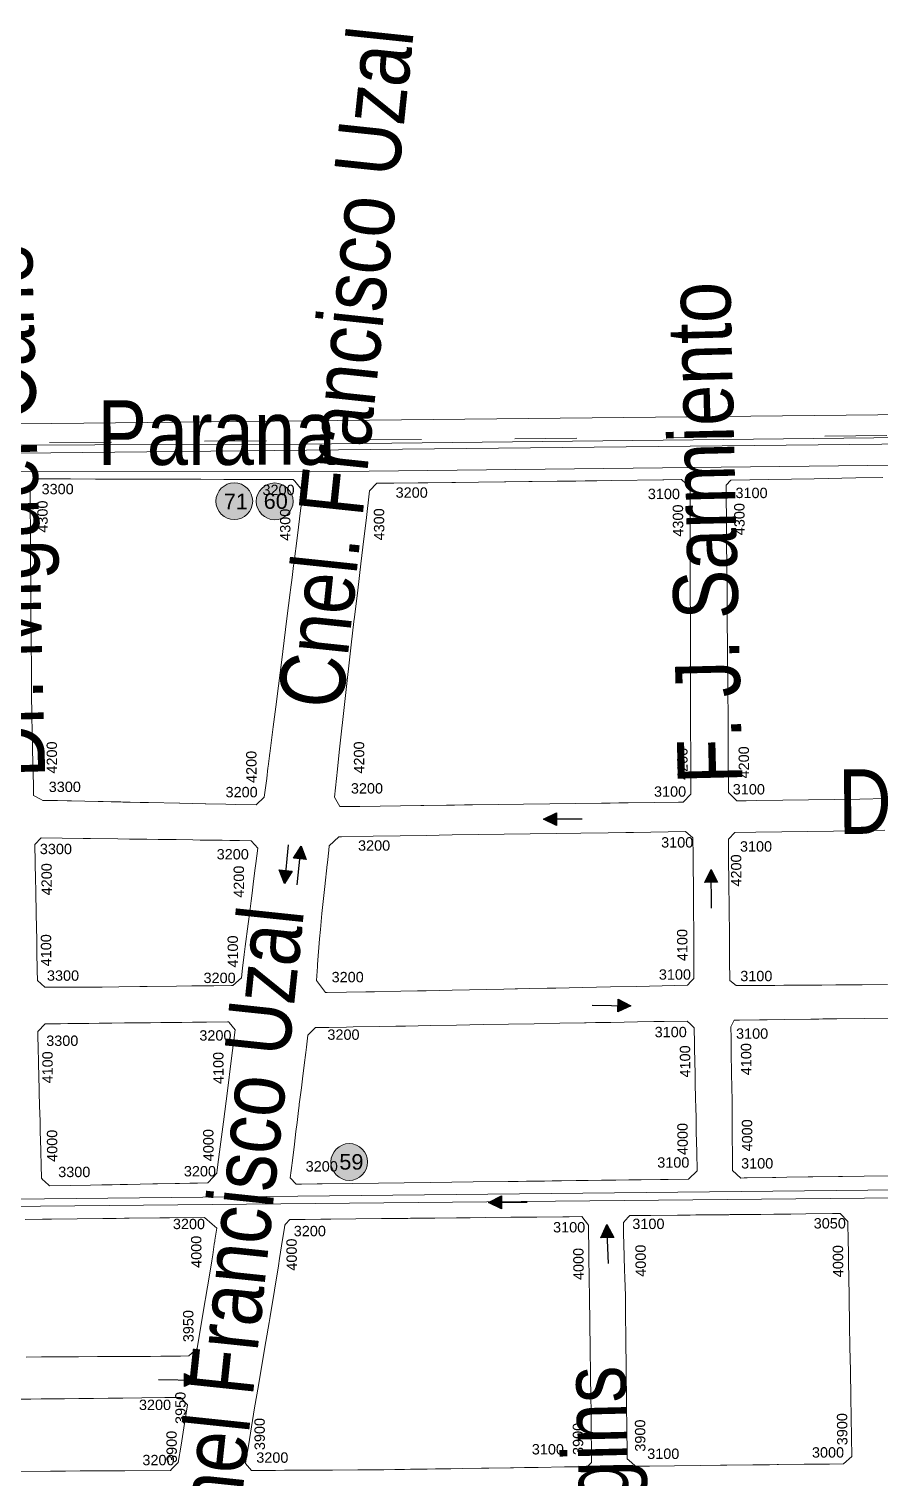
# Model space of a CAD drawing. Header units: millimetres. Extents: x 11558 to 23675, y 49449 to 61482.
# Drawn here: x 17920 to 18249, y 57870 to 58431 of the extents above; entities that cross this region are included whole.
import ezdxf

# ---------------------------------------------------------------- set-up
doc = ezdxf.new("R2010")
doc.units = ezdxf.units.MM
doc.linetypes.add('ACAD_ISO03W100', pattern=[30, 12, -18])
for name, color, linetype in [('0. plano base - nombres calles', 22, 'Continuous'), ('0. Plano Base - PLANO', 254, 'Continuous'), ('0. Plano base - sentido calles', 253, 'Continuous'), ('0.BARRIOS - DIVISIÓN', 12, 'ACAD_ISO03W100'), ('7. puesta en valor CC la lucila', 212, 'Continuous'), ('numeración', 7, 'Continuous')]:
    doc.layers.add(name, color=color, linetype=linetype)
for name, color, linetype, true_color in [('Linea 59 Por Barrio Golf IDA', 7, 'Continuous', 0x007038), ('Linea 59 Por la Lucila IDA', 7, 'Continuous', 0x007038), ('Linea 60 Barracas VUELTA', 7, 'Continuous', 0xbcab76), ('Linea 60 Constitución-barramcas x Fleming IDA', 7, 'Continuous', 0x660000), ('Linea 60 Constitución-barrancas x Fleming VUELTA', 7, 'Continuous', 0xbcab76), ('Linea 71 IDA', 7, 'Continuous', 0xff2424), ('Linea 71 REGRESO', 7, 'Continuous', 0x2e62ff)]:
    doc.layers.add(name, color=color, linetype=linetype, true_color=true_color)
doc.layers.get('7. puesta en valor CC la lucila').off()
doc.styles.get("Standard").update_dxf_attribs({"font": 'arial.ttf'})

# ---------------------------------------------------------------- blocks, each defined once
blk = doc.blocks.new('MANZANAS')
at = {"layer": '0. Plano Base - PLANO', "color": 0, "linetype": 'Continuous', "lineweight": 5}
for points in [[(5636552.52, 6181150.8), (5636543.65, 6181146.02), (5636534.89, 6181141.29), (5636526.13, 6181136.57), (5636517.32, 6181131.83), (5636508.5, 6181127.08), (5636504.85, 6181125.11), (5636501.69, 6181123.41), (5636497.4, 6181124.81), (5636490.25, 6181138.32), (5636488.5, 6181141.61), (5636485.97, 6181146.39), (5636485.01, 6181148.21), (5636483.81, 6181150.48), (5636478.98, 6181159.59), (5636471.95, 6181172.89), (5636465.25, 6181185.54), (5636463.36, 6181189.12), (5636461.59, 6181192.46), (5636459.71, 6181196.01), (5636458.75, 6181197.82), (5636458.45, 6181198.32), (5636441.79, 6181229.86), (5636442.48, 6181232.46), (5636455.43, 6181239.48), (5636470.75, 6181247.77), (5636485, 6181255.49), (5636494.21, 6181260.48)], [(5636586.18, 6181087.2), (5636577.52, 6181082.63), (5636568.55, 6181077.9), (5636563.7, 6181075.34), (5636559.66, 6181073.21), (5636550.77, 6181068.52), (5636547.61, 6181066.85), (5636544.48, 6181065.2), (5636540.35, 6181063.01), (5636537.8, 6181061.67), (5636534.37, 6181059.86), (5636531.35, 6181060.46), (5636527.63, 6181067.45), (5636523.03, 6181076.09), (5636518.27, 6181085.02), (5636513.47, 6181094.04), (5636512.28, 6181096.27), (5636511.55, 6181097.64), (5636511.17, 6181098.35), (5636507.72, 6181104.83), (5636506.66, 6181106.82), (5636505.73, 6181108.58), (5636505.65, 6181108.73), (5636506.67, 6181112.23), (5636513.81, 6181116.07), (5636522.68, 6181120.84), (5636531.56, 6181125.62), (5636540.22, 6181130.27), (5636549.05, 6181135.02), (5636552.03, 6181136.62), (5636557.8, 6181139.73)], [(5636621.13, 6181022.06), (5636612.38, 6181017.37), (5636604.9, 6181013.34), (5636603.57, 6181012.63), (5636594.8, 6181007.89), (5636593.23, 6181007.04), (5636586.02, 6181003.14), (5636582.31, 6181001.14), (5636581.15, 6181000.51), (5636572.47, 6180995.82), (5636571.44, 6180995.27), (5636570.29, 6180994.64), (5636566.08, 6180995.8), (5636565.07, 6180997.72), (5636562.8, 6181002.08), (5636560.56, 6181006.36), (5636559.42, 6181008.54), (5636558.25, 6181010.79), (5636555.83, 6181015.37), (5636553.51, 6181019.69), (5636548.59, 6181028.84), (5636544.67, 6181036.11), (5636543.19, 6181038.86), (5636542.04, 6181041), (5636539.99, 6181044.82), (5636539.88, 6181047.67), (5636540.8, 6181048.16), (5636541.69, 6181048.64), (5636548.54, 6181052.31), (5636549.16, 6181052.64), (5636551.1, 6181053.69), (5636557.05, 6181056.88), (5636566.02, 6181061.69), (5636568.81, 6181063.18), (5636570.16, 6181063.91), (5636571.04, 6181064.38), (5636573.6, 6181065.76), (5636574.85, 6181066.42), (5636584.17, 6181071.42), (5636592.57, 6181075.93)], [(5636332.12, 6180852.84), (5636337.99, 6180855.98), (5636341.12, 6180857.65), (5636349.81, 6180862.3), (5636358.6, 6180867), (5636360.3, 6180867.91), (5636363.07, 6180869.39), (5636365.95, 6180870.93), (5636367.51, 6180871.77), (5636378, 6180877.38), (5636381.26, 6180879.12), (5636393.24, 6180885.52), (5636397.12, 6180884.55), (5636399.39, 6180883.98), (5636400.9, 6180879.54), (5636401.02, 6180879.2), (5636401.39, 6180878.1), (5636402.74, 6180874.14), (5636403.49, 6180871.93), (5636403.54, 6180871.79), (5636406.68, 6180862.17), (5636409.66, 6180852.78), (5636414.1, 6180839.23), (5636412.61, 6180835.23), (5636409.82, 6180833.6), (5636407.43, 6180832.34), (5636403.04, 6180830.04), (5636399.56, 6180828.2), (5636395.32, 6180825.97), (5636392.52, 6180824.5), (5636385.88, 6180821.01), (5636383.71, 6180819.87), (5636381.37, 6180818.64), (5636374.82, 6180815.19), (5636367.92, 6180811.56), (5636365.82, 6180810.46), (5636362.21, 6180808.56), (5636356.99, 6180805.81)], [(5636359.9, 6180788.89), (5636366.09, 6180792.19), (5636369.58, 6180794.06), (5636372.41, 6180795.57), (5636377.54, 6180798.31), (5636382.48, 6180800.94), (5636387.47, 6180803.61), (5636392.45, 6180806.27), (5636397.47, 6180808.95), (5636403.92, 6180812.39), (5636411.82, 6180816.61), (5636417.09, 6180819.43), (5636420.86, 6180818.17), (5636422.69, 6180812.67), (5636423.71, 6180809.59), (5636425.85, 6180803.16), (5636427.99, 6180796.7), (5636427.82, 6180796.13), (5636426.96, 6180793.39), (5636426.71, 6180792.58), (5636411.05, 6180784.35), (5636405.94, 6180781.66), (5636400.8, 6180778.95), (5636395.83, 6180776.32), (5636390.83, 6180773.69), (5636385.65, 6180770.95), (5636373.06, 6180764.31)]]:
    blk.add_lwpolyline(points, dxfattribs=at)
for points in [[(5636373.27, 6181054.27), (5636366.5, 6181050.65), (5636362.97, 6181052.89), (5636358.99, 6181063.08), (5636356.56, 6181069.29), (5636349.03, 6181088.77), (5636341.49, 6181108.24), (5636338.3, 6181116.72), (5636337.72, 6181118.26), (5636333.98, 6181128.19), (5636330.39, 6181137.72), (5636326.93, 6181146.9), (5636324.41, 6181153.58), (5636320.37, 6181164.31), (5636320.72, 6181165.56), (5636321.12, 6181167.03), (5636321.45, 6181168.24), (5636327.24, 6181171.33), (5636335.63, 6181175.79), (5636338.5, 6181177.32), (5636338.9, 6181177.53), (5636347.06, 6181181.88), (5636347.34, 6181182.03), (5636348.4, 6181182.59), (5636356.16, 6181186.73), (5636365.08, 6181191.48), (5636365.48, 6181191.69), (5636373.42, 6181195.92), (5636373.84, 6181196.14), (5636373.92, 6181196.19), (5636374.57, 6181196.54), (5636383.04, 6181201.06), (5636383.28, 6181201.18), (5636383.71, 6181201.42), (5636384.09, 6181201.6), (5636389.47, 6181204.5), (5636392.57, 6181206.16), (5636396.38, 6181208.21), (5636396.58, 6181208.33), (5636401.67, 6181211.06), (5636419.09, 6181220.43), (5636419.38, 6181220.58), (5636425.32, 6181223.78), (5636425.41, 6181223.83), (5636429.77, 6181222.67), (5636432.87, 6181216.73), (5636435.31, 6181212.05), (5636437.92, 6181207.07), (5636442.5, 6181198.29), (5636447.16, 6181189.36), (5636449.4, 6181185.08), (5636452.55, 6181179.05), (5636455.26, 6181173.86), (5636456.92, 6181170.68), (5636466.75, 6181151.86), (5636474.03, 6181137.92), (5636476.53, 6181133.15), (5636477.93, 6181130.47), (5636477.96, 6181130.41), (5636479.6, 6181127.27), (5636481.3, 6181124), (5636482.62, 6181121.49), (5636484.68, 6181117.55), (5636483.45, 6181113.43), (5636482.09, 6181112.69), (5636481.92, 6181112.61), (5636473.64, 6181108.16), (5636464.72, 6181103.37), (5636461.82, 6181101.81), (5636461.62, 6181101.7), (5636458.65, 6181100.11), (5636455.7, 6181098.52), (5636446.91, 6181093.8), (5636438.05, 6181089.05), (5636429.05, 6181084.22), (5636420.45, 6181079.6), (5636411.64, 6181074.87), (5636408.99, 6181073.45), (5636405.53, 6181071.6), (5636402.82, 6181070.14), (5636395.13, 6181066.01), (5636394.06, 6181065.44)], [(5636268.48, 6181002.34), (5636263.36, 6180999.81), (5636262.34, 6180999.82), (5636259.38, 6180999.87), (5636257.54, 6181003.22), (5636250.97, 6181015.22), (5636249.19, 6181018.46), (5636246.75, 6181022.92), (5636245.37, 6181025.44), (5636243.55, 6181028.76), (5636241.48, 6181032.62), (5636240.76, 6181033.98), (5636236.22, 6181042.56), (5636231.04, 6181052.35), (5636226.1, 6181061.68), (5636221.3, 6181070.75), (5636215.98, 6181080.81), (5636213.7, 6181085.13), (5636211.32, 6181089.62), (5636211.2, 6181089.85), (5636206.71, 6181098.34), (5636206.65, 6181098.45), (5636206.27, 6181099.17), (5636203.64, 6181104.14), (5636204.17, 6181109.17), (5636207.73, 6181111.01), (5636208.9, 6181111.62), (5636214.78, 6181114.65), (5636215.55, 6181115.05), (5636224.23, 6181119.53), (5636226.34, 6181120.62), (5636228.54, 6181121.76), (5636230.58, 6181122.81), (5636232.61, 6181123.86), (5636234.9, 6181125.05), (5636237, 6181126.13), (5636239.02, 6181127.18), (5636241.34, 6181128.37), (5636260.12, 6181138.07), (5636260.39, 6181138.21), (5636268.24, 6181142.27), (5636269.42, 6181142.88), (5636272.71, 6181144.58), (5636278.18, 6181147.4), (5636287.12, 6181152.02), (5636292.16, 6181154.63), (5636292.95, 6181154.3), (5636297.71, 6181152.35), (5636300.19, 6181145.22), (5636303.55, 6181136.11), (5636307.42, 6181125.63), (5636307.61, 6181125.14), (5636309.22, 6181120.75), (5636310.9, 6181116.22), (5636311.26, 6181115.23), (5636314.76, 6181105.76), (5636320.7, 6181089.68), (5636325.25, 6181077.35), (5636326, 6181075.31), (5636329.38, 6181066.15), (5636332.99, 6181056.39), (5636333.23, 6181055.74), (5636333.31, 6181055.52), (5636334.72, 6181051.62), (5636334.91, 6181051.11), (5636336.33, 6181047.32), (5636338.85, 6181040.45), (5636337.42, 6181036.36), (5636330.38, 6181032.89), (5636326.92, 6181031.18), (5636319.91, 6181027.72), (5636319.76, 6181027.65), (5636310.88, 6181023.27), (5636310.83, 6181023.24), (5636300.06, 6181017.93), (5636297.17, 6181016.5), (5636293.72, 6181014.8), (5636291.14, 6181013.52), (5636290.5, 6181013.21), (5636287.08, 6181011.52), (5636284.29, 6181010.14), (5636282.56, 6181009.29), (5636278.01, 6181007.04), (5636273.38, 6181004.76), (5636271.82, 6181003.99)], [(5636395.2, 6180984.6), (5636394.71, 6180984.34), (5636389.48, 6180986.85), (5636387.29, 6180991.73), (5636386.96, 6180992.46), (5636383.07, 6181001.63), (5636381.69, 6181004.99), (5636379.3, 6181010.79), (5636375.52, 6181020.6), (5636372.45, 6181028.51), (5636372.22, 6181029.11), (5636372.19, 6181029.21), (5636370.47, 6181033.71), (5636369.88, 6181035.26), (5636371.55, 6181040.08), (5636371.75, 6181040.19), (5636372.42, 6181040.55), (5636383.23, 6181046.41), (5636392.41, 6181051.38), (5636401.27, 6181056.18), (5636410.08, 6181060.95), (5636419.04, 6181065.78), (5636427.79, 6181070.48), (5636436.64, 6181075.23), (5636445.55, 6181080.03), (5636453.94, 6181084.53), (5636463.18, 6181089.5), (5636469.24, 6181092.76), (5636471.89, 6181094.18), (5636489.57, 6181103.69), (5636493.27, 6181102.86), (5636496.5, 6181096.81), (5636497.69, 6181094.57), (5636499.27, 6181091.6), (5636501.35, 6181087.72), (5636506.01, 6181078.89), (5636510.66, 6181069.99), (5636515.28, 6181061.15), (5636518.6, 6181054.81), (5636518.03, 6181052.71), (5636517.81, 6181051.92), (5636517.65, 6181051.3), (5636500.44, 6181041.91), (5636491.57, 6181037.06), (5636482, 6181031.84), (5636472.95, 6181026.9), (5636470, 6181025.28), (5636464.13, 6181022.07), (5636459.89, 6181019.76), (5636459.15, 6181019.36), (5636455.32, 6181017.27), (5636437.79, 6181007.69), (5636428.96, 6181002.88), (5636425.95, 6181001.24), (5636420.29, 6180998.14), (5636411.36, 6180993.27), (5636408.43, 6180991.67)], [(5636420.63, 6180914.23), (5636418.81, 6180913.25), (5636415.63, 6180914.4), (5636414.64, 6180917.07), (5636412.94, 6180921.64), (5636411.08, 6180926.64), (5636409.34, 6180931.31), (5636408.11, 6180934.63), (5636406.89, 6180937.9), (5636405.77, 6180940.9), (5636405.63, 6180941.28), (5636404.66, 6180943.91), (5636403.41, 6180947.26), (5636402.2, 6180950.5), (5636400.31, 6180955.6), (5636398.59, 6180960.22), (5636397.9, 6180962.06), (5636396.23, 6180966.56), (5636397.52, 6180970.44), (5636400.34, 6180971.97), (5636402.04, 6180972.89), (5636408.12, 6180976.19), (5636410.35, 6180977.4), (5636419.19, 6180982.19), (5636424.87, 6180985.28), (5636428.13, 6180987.05), (5636436.79, 6180991.74), (5636445.42, 6180996.42), (5636454.51, 6181001.35), (5636463.15, 6181006.03), (5636471.85, 6181010.76), (5636480.65, 6181015.53), (5636489.05, 6181020.08), (5636489.55, 6181020.35), (5636492.78, 6181022.11), (5636497.4, 6181024.61), (5636497.95, 6181024.91), (5636506.98, 6181029.81), (5636512.63, 6181032.87), (5636514.36, 6181033.81), (5636516.12, 6181034.77), (5636523.89, 6181038.98), (5636525.58, 6181038.48), (5636527.49, 6181037.93), (5636530.42, 6181032.58), (5636531.36, 6181030.86), (5636536.12, 6181022.15), (5636537.46, 6181019.69), (5636541.01, 6181013.2), (5636541.98, 6181011.42), (5636544.54, 6181006.75), (5636545.73, 6181004.57), (5636546.83, 6181002.57), (5636550.6, 6180995.66), (5636554.03, 6180989.39), (5636552.64, 6180984.96), (5636545.62, 6180981.2), (5636543.07, 6180979.83), (5636536.48, 6180976.3), (5636532.29, 6180974.05), (5636527.77, 6180971.63), (5636522.98, 6180969.07), (5636518.38, 6180966.6), (5636514.24, 6180964.38), (5636509.3, 6180961.73), (5636506.11, 6180960.03), (5636503.5, 6180958.63), (5636500.45, 6180957), (5636497.36, 6180955.34), (5636494.46, 6180953.79), (5636491.07, 6180951.97), (5636479.13, 6180945.57), (5636464.63, 6180937.8), (5636455.63, 6180932.98), (5636446.86, 6180928.28), (5636438.03, 6180923.55), (5636427.68, 6180918.01), (5636425.98, 6180917.1)], [(5636301.39, 6180938.13), (5636297.38, 6180936.06), (5636293.68, 6180937.06), (5636291.76, 6180940.59), (5636288.4, 6180946.75), (5636286.59, 6180950.07), (5636283.45, 6180955.85), (5636281.77, 6180958.94), (5636280.13, 6180961.94), (5636278.44, 6180965.05), (5636276.84, 6180967.99), (5636275.1, 6180971.18), (5636268.55, 6180983.2), (5636269.45, 6180986.67), (5636283.97, 6180993.95), (5636286.51, 6180995.23), (5636295.96, 6180999.97), (5636300.04, 6181002.02), (5636302.84, 6181003.37), (5636306.06, 6181005.04), (5636309.9, 6181006.97), (5636313.77, 6181008.91), (5636316.17, 6181010.12), (5636321.93, 6181013.01), (5636324.47, 6181014.28), (5636327.74, 6181015.92), (5636332.08, 6181018.1), (5636334.68, 6181019.41), (5636338.05, 6181021.1), (5636342.1, 6181023.13), (5636344.13, 6181022.38), (5636345.68, 6181021.81), (5636347.77, 6181016.15), (5636348.71, 6181013.6), (5636350.58, 6181008.53), (5636351.77, 6181005.31), (5636352.81, 6181002.48), (5636354.25, 6180998.58), (5636354.31, 6180998.43), (5636355.9, 6180994.1), (5636358.98, 6180985.75), (5636360.06, 6180982.83), (5636361.89, 6180977.89), (5636363.2, 6180974.31), (5636361.68, 6180970.19), (5636361.16, 6180969.92), (5636355.2, 6180966.73), (5636355.11, 6180966.68), (5636352.92, 6180965.51), (5636347.65, 6180962.7), (5636342.37, 6180959.87), (5636332.43, 6180954.56), (5636329.96, 6180953.24), (5636322.71, 6180949.36), (5636317.09, 6180946.36), (5636316.11, 6180945.84), (5636309.62, 6180942.37), (5636306.13, 6180940.57)], [(5636589.03, 6180878.82), (5636585.55, 6180876.96), (5636583.56, 6180877.49), (5636581.4, 6180878.07), (5636578.99, 6180882.57), (5636577.24, 6180885.85), (5636575.31, 6180889.46), (5636572.24, 6180895.2), (5636570.55, 6180898.37), (5636565.77, 6180907.32), (5636563.43, 6180911.71), (5636561.16, 6180915.94), (5636559.45, 6180919.15), (5636557.95, 6180921.97), (5636556.51, 6180924.65), (5636553.13, 6180930.99), (5636553.05, 6180931.12), (5636551.7, 6180933.66), (5636548.31, 6180939.77), (5636546.85, 6180942.4), (5636541.96, 6180951.2), (5636540.12, 6180954.52), (5636537.96, 6180958.42), (5636538.68, 6180961.14), (5636538.9, 6180961.95), (5636539.54, 6180962.29), (5636542.5, 6180963.87), (5636546.1, 6180965.78), (5636555.18, 6180970.61), (5636559.52, 6180972.92), (5636561.53, 6180973.99), (5636563.93, 6180975.27), (5636572.7, 6180979.93), (5636573.11, 6180980.15), (5636575.19, 6180981.26), (5636577.01, 6180982.23), (5636581.47, 6180984.6), (5636583.17, 6180985.5), (5636583.71, 6180985.79), (5636588.14, 6180988.15), (5636590.23, 6180989.26), (5636593.89, 6180991.2), (5636599.02, 6180993.94), (5636608.17, 6180998.8), (5636610.81, 6181000.21), (5636614.83, 6180998.82), (5636618.64, 6180991.78), (5636620.15, 6180989), (5636623.36, 6180983.07), (5636624.26, 6180981.41), (5636625.75, 6180978.65), (5636628.03, 6180974.43), (5636629.94, 6180970.91), (5636632.81, 6180965.6), (5636634.36, 6180962.74), (5636637.52, 6180956.91), (5636637.98, 6180956.06), (5636642.25, 6180948.16), (5636642.32, 6180948.04), (5636647.14, 6180939.12), (5636654.52, 6180925.49), (5636658.08, 6180918.91), (5636656.54, 6180914.86), (5636651.79, 6180912.33), (5636643.16, 6180907.72), (5636634.42, 6180903.05), (5636633.88, 6180902.76), (5636631.27, 6180901.37), (5636629.85, 6180900.61), (5636625.58, 6180898.33), (5636616.75, 6180893.62), (5636614.54, 6180892.44), (5636607.8, 6180888.84), (5636598.88, 6180884.08), (5636590.34, 6180879.52)], [(5636341.61, 6180872.61), (5636334.38, 6180868.68), (5636331.81, 6180869.44), (5636331.1, 6180869.65), (5636330.3, 6180869.89), (5636322.94, 6180883.21), (5636321.86, 6180885.17), (5636319.91, 6180888.7), (5636317.94, 6180892.26), (5636317, 6180893.97), (5636310.96, 6180904.91), (5636309.15, 6180908.22), (5636307.74, 6180910.81), (5636306.76, 6180912.6), (5636302.97, 6180919.54), (5636302.91, 6180919.64), (5636304.11, 6180923.56), (5636306.47, 6180924.82), (5636309.33, 6180926.35), (5636311.81, 6180927.67), (5636316.73, 6180930.3), (5636318.91, 6180931.46), (5636322.54, 6180933.4), (5636326.78, 6180935.66), (5636331.17, 6180938), (5636335.58, 6180940.36), (5636340.02, 6180942.72), (5636343.56, 6180944.61), (5636345.56, 6180945.68), (5636347.85, 6180946.9), (5636350.74, 6180948.44), (5636354.29, 6180950.34), (5636359.17, 6180952.94), (5636366.27, 6180956.73), (5636366.69, 6180956.95), (5636367.05, 6180956.8), (5636370.37, 6180955.44), (5636374.55, 6180944.05), (5636378.57, 6180933.08), (5636382.76, 6180921.65), (5636386.77, 6180910.72), (5636387.81, 6180907.89), (5636389.19, 6180904.11), (5636389.61, 6180902.97), (5636389.08, 6180900.93), (5636388.3, 6180897.95), (5636384.73, 6180896.01), (5636382.09, 6180894.58), (5636378.6, 6180892.68), (5636377.11, 6180891.87), (5636371.21, 6180888.67), (5636369.57, 6180887.78), (5636360.96, 6180883.11), (5636358.48, 6180881.76), (5636355.79, 6180880.31), (5636352.24, 6180878.38), (5636348.36, 6180876.27)], [(5636459.52, 6180809.66), (5636454.51, 6180807.02), (5636451.17, 6180808.39), (5636450.62, 6180810.09), (5636449.3, 6180814.16), (5636448.28, 6180817.3), (5636444.44, 6180829.1), (5636441.75, 6180837.43), (5636440.73, 6180840.58), (5636436.43, 6180853.88), (5636434.15, 6180860.94), (5636433.43, 6180863.18), (5636430.26, 6180872.99), (5636427.27, 6180882.11), (5636426.35, 6180884.84), (5636423.98, 6180891.86), (5636422.77, 6180895.49), (5636422.19, 6180897.22), (5636422.28, 6180897.57), (5636422.98, 6180900.03), (5636428.13, 6180902.77), (5636433.56, 6180905.66), (5636436.95, 6180907.46), (5636445.52, 6180912.03), (5636454.25, 6180916.67), (5636461.84, 6180920.71), (5636463.21, 6180921.44), (5636464.13, 6180921.93), (5636471.68, 6180925.94), (5636472.07, 6180926.16), (5636472.43, 6180926.35), (5636479.87, 6180930.3), (5636480.17, 6180930.47), (5636480.32, 6180930.55), (5636480.82, 6180930.81), (5636483.36, 6180932.16), (5636484.52, 6180932.78), (5636489.66, 6180935.51), (5636498.44, 6180940.19), (5636502.94, 6180942.58), (5636504.51, 6180943.42), (5636507.28, 6180944.89), (5636516.17, 6180949.62), (5636517.87, 6180950.55), (5636518.29, 6180950.75), (5636522.64, 6180953.07), (5636526.4, 6180951.33), (5636528.02, 6180948.32), (5636530.12, 6180944.43), (5636532.23, 6180940.52), (5636533.6, 6180937.97), (5636534.9, 6180935.55), (5636536.28, 6180932.98), (5636539.7, 6180926.64), (5636544.28, 6180918.13), (5636549.2, 6180908.99), (5636553.63, 6180900.77), (5636558.42, 6180891.87), (5636560.02, 6180888.9), (5636561.94, 6180885.32), (5636564.17, 6180881.11), (5636567.65, 6180874.52), (5636569.81, 6180870.44), (5636569.33, 6180868.78), (5636569.18, 6180868.26), (5636566.82, 6180866.99), (5636566.29, 6180866.7), (5636561.34, 6180864.04), (5636552.42, 6180859.23), (5636547.77, 6180856.73), (5636543.98, 6180854.69), (5636542.96, 6180854.14), (5636535.53, 6180850.14), (5636533.12, 6180848.84), (5636526.63, 6180845.34), (5636522.59, 6180843.17), (5636521.62, 6180842.65), (5636517.46, 6180840.41), (5636514.57, 6180838.85), (5636511.88, 6180837.4), (5636508.92, 6180835.81), (5636506.81, 6180834.67), (5636506.26, 6180834.37), (5636503.57, 6180832.92), (5636499.84, 6180830.92), (5636497.14, 6180829.46), (5636493.97, 6180827.77), (5636490.89, 6180826.15), (5636482.21, 6180821.59), (5636480.95, 6180820.93), (5636473.81, 6180817.17), (5636472.33, 6180816.39), (5636469.32, 6180814.81), (5636465.77, 6180812.94), (5636462.72, 6180811.34)]]:
    blk.add_lwpolyline(points, close=True, dxfattribs=at)
blk = doc.blocks.new('59 ida')
at = {"layer": 'Linea 59 Por la Lucila IDA', "lineweight": 211, "true_color": 0xededed}
h = blk.add_hatch(color=7, dxfattribs=at)
h.dxf.hatch_style = 1
edge = h.paths.add_edge_path()
edge.add_arc((0, 0), 7.11, 0, 360)
at = {"layer": 'Linea 59 Por la Lucila IDA', "lineweight": 9}
blk.add_circle((0, 0), 7.11, dxfattribs=at)
at = {"layer": 'Linea 59 Por la Lucila IDA', "lineweight": 15, "insert": (-3.84, 3.05), "char_height": 6, "attachment_point": 1}
blk.add_mtext_dynamic_manual_height_columns('59', width=16.4579, gutter_width=12.5, heights=[0], dxfattribs=at)
blk = doc.blocks.new('60 vuelta')
at = {"layer": 'Linea 60 Constitución-barrancas x Fleming VUELTA', "lineweight": 211, "true_color": 0xededed}
h = blk.add_hatch(color=7, dxfattribs=at)
h.dxf.hatch_style = 1
edge = h.paths.add_edge_path()
edge.add_arc((0, 0), 7.11, 0, 360)
at = {"layer": 'Linea 60 Barracas VUELTA', "lineweight": 9}
blk.add_circle((0, 0), 7.11, dxfattribs=at)
at = {"layer": 'Linea 60 Barracas VUELTA', "lineweight": 15, "insert": (-4.24, 3.11), "char_height": 6, "attachment_point": 1}
blk.add_mtext_dynamic_manual_height_columns('60', width=16.4579, gutter_width=12.5, heights=[0], dxfattribs=at)
blk = doc.blocks.new('71 ida')
at = {"layer": 'Linea 71 IDA', "lineweight": 211, "true_color": 0xededed}
h = blk.add_hatch(color=7, dxfattribs=at)
h.dxf.hatch_style = 1
edge = h.paths.add_edge_path()
edge.add_arc((0, 0), 7.11, 0, 360)
at = {"layer": 'Linea 71 IDA', "lineweight": 9}
blk.add_circle((0, 0), 7.11, dxfattribs=at)
at = {"layer": 'Linea 71 IDA', "lineweight": 15, "insert": (-4.06, 2.93), "char_height": 6, "attachment_point": 1}
blk.add_mtext_dynamic_manual_height_columns('71', width=16.4579, gutter_width=12.5, heights=[0], dxfattribs=at)

msp = doc.modelspace()

# ---------------------------------------------------------------- hatches: boundary and pattern name
at = {"layer": '0. Plano base - sentido calles', "linetype": 'Continuous', "lineweight": 25, "ltscale": 2, "true_color": 0x1a1a1a}
h = msp.add_hatch(color=250, dxfattribs=at)
h.dxf.hatch_style = 1
h.paths.add_polyline_path([(18118.63, 58125.49), (18123.64, 58123), (18123.63, 58125.5)])
h.paths.add_polyline_path([(18118.63, 58125.49), (18123.63, 58125.5), (18123.63, 58128)])
h = msp.add_hatch(color=250, dxfattribs=at)
h.dxf.hatch_style = 1
h.paths.add_polyline_path([(18024.91, 58115.09), (18021.92, 58110.36), (18024.4, 58110.11)])
h.paths.add_polyline_path([(18024.91, 58115.09), (18024.4, 58110.11), (18026.89, 58109.86)])
h = msp.add_hatch(color=250, dxfattribs=at)
h.dxf.hatch_style = 1
h.paths.add_polyline_path([(18018.42, 58100.67), (18021.41, 58105.39), (18018.93, 58105.64)])
h.paths.add_polyline_path([(18018.42, 58100.67), (18018.93, 58105.64), (18016.44, 58105.89)])
h = msp.add_hatch(color=250, dxfattribs=at)
h.dxf.hatch_style = 1
h.paths.add_polyline_path([(18183.47, 58106.08), (18181.02, 58101.06), (18183.52, 58101.08)])
h.paths.add_polyline_path([(18183.47, 58106.08), (18183.52, 58101.08), (18186.02, 58101.11)])
h = msp.add_hatch(color=250, dxfattribs=at)
h.dxf.hatch_style = 1
h.paths.add_polyline_path([(18152.48, 58053.36), (18147.51, 58055.93), (18147.48, 58053.43)])
h.paths.add_polyline_path([(18152.48, 58053.36), (18147.48, 58053.43), (18147.45, 58050.93)])
h = msp.add_hatch(color=250, dxfattribs=at)
h.dxf.hatch_style = 1
h.paths.add_polyline_path([(18097.4, 57977.24), (18102.4, 57974.75), (18102.4, 57977.25)])
h.paths.add_polyline_path([(18097.4, 57977.24), (18102.4, 57977.25), (18102.39, 57979.75)])
h = msp.add_hatch(color=250, dxfattribs=at)
h.dxf.hatch_style = 1
h.paths.add_polyline_path([(18143.2, 57968.66), (18140.88, 57963.57), (18143.38, 57963.66)])
h.paths.add_polyline_path([(18143.2, 57968.66), (18143.38, 57963.66), (18145.88, 57963.75)])
h = msp.add_hatch(color=250, dxfattribs=at)
h.dxf.hatch_style = 1
h.paths.add_polyline_path([(17984.77, 57908.52), (17979.8, 57911.08), (17979.77, 57908.58)])
h.paths.add_polyline_path([(17984.77, 57908.52), (17979.77, 57908.58), (17979.73, 57906.09)])

# ---------------------------------------------------------------- linework, layer by layer
at = {"layer": '0. Plano base - sentido calles', "color": 250, "linetype": 'Continuous', "lineweight": 25, "ltscale": 2, "true_color": 0x1a1a1a}
for points in [[(18133.63, 58125.52), (18118.63, 58125.49), (18123.63, 58128), (18123.64, 58123), (18118.63, 58125.49)], [(18019.93, 58115.59), (18018.42, 58100.67), (18016.44, 58105.89), (18021.41, 58105.39), (18018.42, 58100.67)], [(18023.4, 58100.16), (18024.91, 58115.09), (18026.89, 58109.86), (18021.92, 58110.36), (18024.91, 58115.09)], [(18183.63, 58091.08), (18183.47, 58106.08), (18186.02, 58101.11), (18181.02, 58101.06), (18183.47, 58106.08)], [(18137.48, 58053.55), (18152.48, 58053.36), (18147.45, 58050.93), (18147.51, 58055.93), (18152.48, 58053.36)], [(18112.4, 57977.26), (18097.4, 57977.24), (18102.39, 57979.75), (18102.4, 57974.75), (18097.4, 57977.24)], [(18143.75, 57953.67), (18143.2, 57968.66), (18145.88, 57963.75), (18140.88, 57963.57), (18143.2, 57968.66)], [(17969.77, 57908.71), (17984.77, 57908.52), (17979.73, 57906.09), (17979.8, 57911.08), (17984.77, 57908.52)]]:
    msp.add_lwpolyline(points, dxfattribs=at)
at = {"layer": '0.BARRIOS - DIVISIÓN', "color": 14, "lineweight": 18, "ltscale": 2}
msp.add_lwpolyline([(17027.55, 58263.71), (19945.72, 58287.94), (19902.09, 57798.86), (19856.05, 57250.46), (20909.53, 57261.75), (21026.57, 57261.35), (21295.4, 57263.73), (21207.14, 57047.24), (21397.73, 57041.84), (21346.41, 56770.65), (21370.88, 56749.89), (21369.71, 56721.79), (21410.13, 56720.2), (21422.01, 56694.22), (21424.96, 56493.28), (21477.94, 56493.24), (21485.42, 56452.7), (21228.86, 56438.95), (21225.94, 56407.63), (21148.42, 56402.76), (21134.38, 56160), (21185.39, 56161.52), (21178.83, 56000.77)], dxfattribs=at)
at = {"layer": 'Linea 59 Por Barrio Golf IDA', "lineweight": 15}
msp.add_lwpolyline([(19486.7, 56723.72), (18810.38, 56703.88), (18733.41, 56731.73), (18760, 56917.62), (18746.38, 57987.23), (17288.61, 57971.93), (17452.71, 57873.56), (17251.63, 57825.71), (17194.87, 57816.96), (17168.92, 57816.96), (17117.99, 57822.91), (16925.91, 57865.43), (16921.78, 57827.32), (17147.09, 57696.76), (17195.39, 57630.33), (17220.54, 57556.01), (17216.89, 57485.71), (17195.1, 57457.39), (16938.3, 57454.72), (16940.6, 57319.1)], dxfattribs=at)
at = {"layer": 'Linea 59 Por la Lucila IDA', "lineweight": 15}
msp.add_lwpolyline([(19650.68, 57992.53), (17299.7, 57969.77), (17461.78, 57872.34), (17251.68, 57821.62), (17211.08, 57815.08), (17178.32, 57813.34), (17120.16, 57819), (17033.72, 57838.86), (16950.65, 57858.16), (16930.67, 57862.84), (16926.42, 57828.39), (17031.37, 57769.74), (17148.43, 57699.14), (17197.51, 57631.52), (17223.27, 57556.64), (17219.89, 57484.77), (17198.27, 57456.28), (16949.28, 57452.06), (16943.72, 57452.06), (16944.77, 57319.1)], dxfattribs=at)
at = {"layer": 'Linea 60 Constitución-barramcas x Fleming IDA', "lineweight": 15}
msp.add_lwpolyline([(19968.39, 58299.96), (16945.32, 58268.27), (17025.9, 58121.47), (17038.75, 58082.39), (17040.39, 58043.46), (17037.08, 57989.25), (17021.22, 57953.45), (16973.58, 57909.1), (16913.42, 57886.97), (16902.75, 57877.95), (16903.3, 57853.35), (16908.49, 57833.13), (16950.06, 57815.63), (17005.08, 57783.45), (17150.85, 57694.9), (17208.04, 57657.11)], dxfattribs=at)
at = {"layer": 'Linea 60 Constitución-barrancas x Fleming VUELTA', "lineweight": 15}
msp.add_lwpolyline([(19735.27, 55892.45), (19748.85, 56088.31), (19793.32, 56420.63), (19801.92, 56520.05), (19808.13, 56673.21), (19809.79, 56730.25), (19812.59, 56826.86), (19815.87, 56917.54), (19820.08, 57017.65), (19832.13, 57148.06), (19843.42, 57278.77), (19850.08, 57356.96), (19853.16, 57391.86), (19860.51, 57471.05), (19871.16, 57585.84), (19880.58, 57700.65), (19905.29, 57992.13), (19930.96, 58288.09), (17087.24, 58258.5), (17111.11, 58191.69), (17139.28, 58127.24)], dxfattribs=at)
at = {"layer": 'Linea 71 IDA', "lineweight": 15}
msp.add_lwpolyline([(19739.26, 55892.18), (19752.83, 56087.91), (19797.3, 56420.19), (19805.91, 56519.8), (19812.13, 56673.07), (19813.79, 56730.13), (19816.58, 56826.73), (19819.87, 56917.38), (19824.07, 57017.38), (19836.12, 57147.71), (19847.4, 57278.43), (19854.07, 57356.62), (19857.14, 57391.5), (19864.49, 57470.68), (19875.15, 57585.49), (19884.57, 57700.31), (19909.27, 57991.79), (19934.41, 58281.56), (18028.49, 58259.83), (17241.76, 58260.4), (16430.09, 58248.1)], dxfattribs=at)
at = {"layer": 'Linea 71 REGRESO', "lineweight": 15}
msp.add_lwpolyline([(19959.56, 58291.9), (18025.09, 58270.55), (17265.1, 58268.17), (16416.39, 58257.7)], dxfattribs=at)

# ---------------------------------------------------------------- block references
at = {"layer": '0. Plano Base - PLANO', "color": 28, "lineweight": 5, "true_color": 0x0d0d0d, "rotation": 332.5463477508169}
msp.add_blockref('MANZANAS', (-7833237.48, -2828296.13), dxfattribs=at)
at = {"layer": '7. puesta en valor CC la lucila', "color": 250, "lineweight": 30, "rotation": 332.5463477508169}
msp.add_blockref('MANZANAS', (-7833237.48, -2828296.13), dxfattribs=at)
at = {"layer": 'Linea 59 Por Barrio Golf IDA', "lineweight": 15}
msp.add_blockref('59 ida', (18043.53, 57992.9), dxfattribs=at)
at = {"layer": 'Linea 60 Constitución-barrancas x Fleming VUELTA', "lineweight": 15}
msp.add_blockref('60 vuelta', (18014.67, 58248.44), dxfattribs=at)
at = {"layer": 'Linea 71 IDA', "lineweight": 15}
msp.add_blockref('71 ida', (17999.05, 58248.48), dxfattribs=at)

# ---------------------------------------------------------------- texts
at = {"layer": '0. plano base - nombres calles', "color": 250, "lineweight": 15, "true_color": 0x1a1a1a, "char_height": 25, "attachment_point": 1}
for s, insert, rotation in [('{\\fArial Narrow|b0|i0|c0|p34;Cnel. Francisco Uzal}', (18015.93, 58170.19), 83.9803), ('{\\fArial Narrow|b0|i0|c0|p34;Dr. Miguel Cane}', (17900.95, 58141.04), 91.4248), ('{\\fArial Narrow|b0|i0|c0|p34;F. J. Sarmiento}', (18170.67, 58138.83), 91.4248), ('{\\fArial Narrow|b0|i0|c0|p34;Parana}', (17946.14, 58287.49), 0.0846), ('{\\fArial Narrow|b0|i0|c0|p34;Dr. Mariano Moreno}', (18232.51, 58144.74), 0.5744), ('{\\fArial Narrow|b0|i0|c0|p34;Coronel Francisco Uzal}', (17969.98, 57796.82), 83.9803), ("{\\fArial Narrow|b0|i0|c0|p34;Gral. Bernardo O'Higgins}", (18133.28, 57594.73), 91.4248)]:
    msp.add_mtext_dynamic_manual_height_columns(s, width=329.255, gutter_width=12.5, heights=[0], dxfattribs=dict(at, insert=insert, rotation=rotation))
at = {"layer": 'numeración', "color": 251, "true_color": 0x606162, "char_height": 4, "attachment_point": 1}
for s, insert in [('3300', (17924.5, 58255.2)), ('3200', (18009.95, 58254.87)), ('3200', (18061.46, 58253.84)), ('3100', (18159.01, 58253.31)), ('3100', (18192.91, 58253.7)), ('3300', (17927.27, 58140.02)), ('3200', (17995.67, 58137.98)), ('3200', (18044.15, 58139.42)), ('3100', (18161.4, 58138.19)), ('3100', (18191.87, 58139.07)), ('3200', (18046.92, 58117.32)), ('3100', (18164.16, 58118.54)), ('3300', (17923.83, 58115.98)), ('3200', (17992.24, 58113.94)), ('3100', (18194.64, 58116.97)), ('3300', (17926.59, 58067.01)), ('3100', (18163.27, 58067.43)), ('3100', (18194.76, 58066.84)), ('3200', (17987.15, 58066.12)), ('3200', (18036.69, 58066.43)), ('3200', (18035.07, 58044.17)), ('3100', (18161.65, 58045.17)), ('3100', (18193.14, 58044.58)), ('3300', (17926.3, 58041.81)), ('3200', (17985.53, 58043.86)), ('3100', (18162.65, 57994.72)), ('3100', (18195.1, 57994.38)), ('3300', (17930.94, 57991.05)), ('3200', (17979.54, 57991.33)), ('3200', (18026.66, 57993.22)), ('3050', (18223.18, 57971.18)), ('3200', (17975.3, 57970.93)), ('3200', (18022.05, 57968.2)), ('3100', (18122.37, 57969.66)), ('3100', (18153.02, 57970.97)), ('3200', (17962.17, 57900.97)), ('3100', (18114.14, 57883.78)), ('3100', (18158.77, 57882.05)), ('3000', (18222.49, 57882.57)), ('3200', (17963.51, 57879.62)), ('3200', (18007.55, 57880.57))]:
    msp.add_mtext_dynamic_manual_height_columns(s, width=16.0314, gutter_width=12.5, heights=[0], dxfattribs=dict(at, insert=insert))
for s, insert, rotation in [('4300', (17922.91, 58236.31), 90.4035), ('4300', (18168.72, 58234.77), 90.4035), ('4300', (18192.47, 58235.32), 90.4035), ('4300', (18016.8, 58233.15), 90.4035), ('4300', (18053.1, 58233.31), 90.4035), ('4200', (17926.53, 58143.12), 90.4035), ('4200', (18003.7, 58139.49), 90.4035), ('4200', (18045.36, 58143.12), 90.4035), ('4200', (18170.44, 58140.68), 90.4035), ('4200', (18194.19, 58141.24), 90.4035), ('4200', (18191.23, 58099.43), 90.4035), ('4200', (17924.5, 58096.03), 90.4035), ('4200', (17998.86, 58095.09), 90.4035), ('4100', (17924.29, 58068.56), 90.4035), ('4100', (17996.53, 58068.08), 90.4035), ('4100', (18170.38, 58070.57), 90.4035), ('4100', (18195.09, 58026.44), 90.4035), ('4100', (17924.86, 58023.27), 90.4035), ('4100', (17990.94, 58023.03), 90.4035), ('4100', (18171.46, 58025.57), 90.4035), ('4000', (17926.63, 57992.93), 90.4035), ('4000', (17987.06, 57993.18), 90.4035), ('4000', (18170.5, 57995.55), 90.4984), ('4000', (18195.47, 57996.97), 90.4984), ('4000', (17982.39, 57951.93), 90.4035), ('4000', (18019.27, 57950.84), 90.4035), ('4000', (18154.28, 57948.48), 90.4984), ('4000', (18230.63, 57948.3), 90.4984), ('4000', (18130.23, 57947.21), 90.4984), ('3950', (17979.31, 57923.18), 90.4035), ('3950', (17976.29, 57891.55), 90.4035), ('3900', (18006.9, 57881.43), 90.4035), ('3900', (18154.1, 57880.83), 90.4984), ('3900', (18232.24, 57883.32), 90.4984), ('3900', (17972.85, 57876.48), 90.4035), ('3900', (18130.06, 57879.56), 90.4984)]:
    msp.add_mtext_dynamic_manual_height_columns(s, width=16.0314, gutter_width=12.5, heights=[0], dxfattribs=dict(at, insert=insert, rotation=rotation))

doc.saveas('drawing.dxf')
